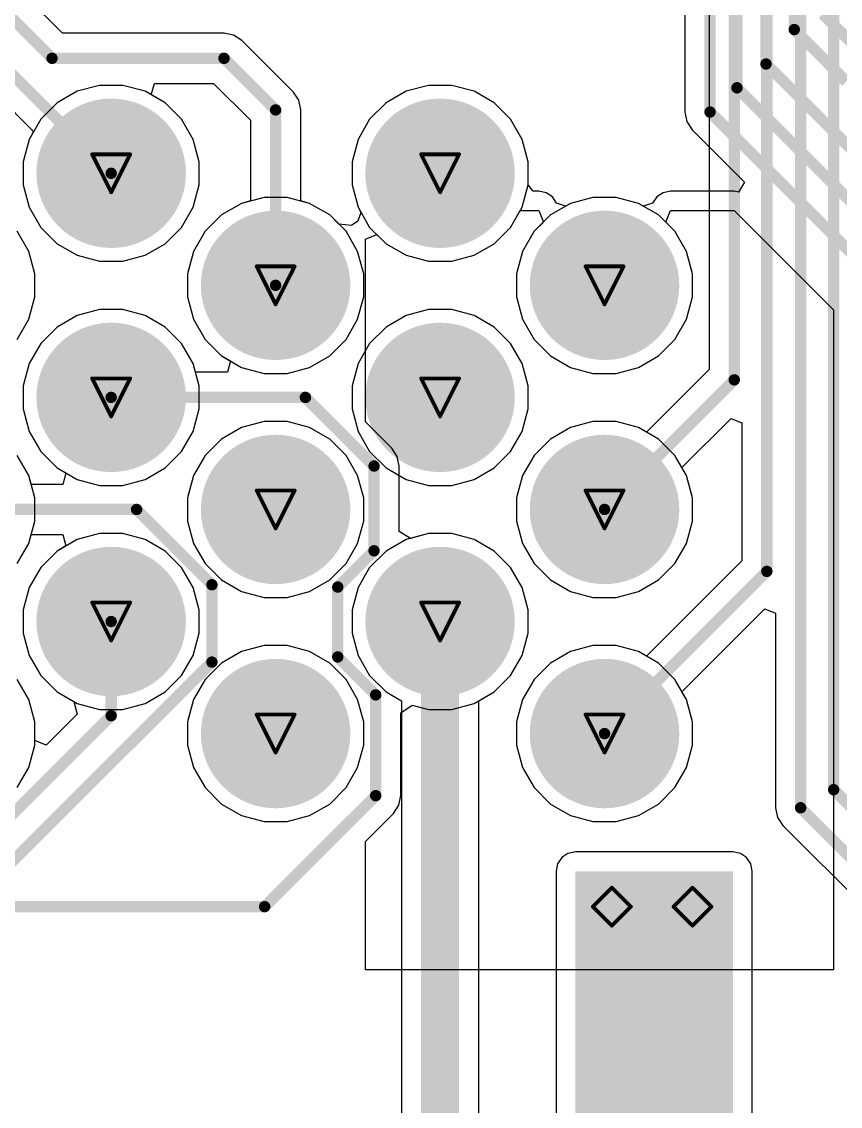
# Model space of a CAD drawing. Header units: inches. Extents: x -31 to 249, y -28 to 261.
# Drawn here: x 27.19 to 38.14, y 11.08 to 25.6 of the extents above; entities that cross this region are included whole.
import ezdxf

# ---------------------------------------------------------------- set-up
doc = ezdxf.new("R2010")
doc.units = ezdxf.units.IN
for name, color, linetype in [('Bottom Layer', 5, 'Continuous'), ('Bottom Solder', 6, 'Continuous'), ('Drill Drawing', 1, 'Continuous'), ('Multi-Layer', 9, 'Continuous'), ('Pad Holes', 156, 'Continuous'), ('Top Layer', 1, 'Continuous'), ('Top Solder', 216, 'Continuous'), ('Via Holes', 16, 'Continuous')]:
    doc.layers.add(name, color=color, linetype=linetype)

# ---------------------------------------------------------------- blocks, each defined once
blk = doc.blocks.new('1_1376430_8_40')
at = {"layer": 'Bottom Layer'}
h = blk.add_hatch(color=5, dxfattribs=at)
edge = h.paths.add_edge_path()
edge.add_arc((-39.15, 4.725), 1, 0, 360)
h = blk.add_hatch(color=5, dxfattribs=at)
edge = h.paths.add_edge_path()
edge.add_arc((-34.75, 4.725), 1, 0, 360)
h = blk.add_hatch(color=5, dxfattribs=at)
edge = h.paths.add_edge_path()
edge.add_arc((-36.95, 3.225), 1, 0, 360)
h = blk.add_hatch(color=5, dxfattribs=at)
edge = h.paths.add_edge_path()
edge.add_arc((-32.55, 3.225), 1, 0, 360)
h = blk.add_hatch(color=5, dxfattribs=at)
edge = h.paths.add_edge_path()
edge.add_arc((-39.15, 1.725), 1, 0, 360)
h = blk.add_hatch(color=5, dxfattribs=at)
edge = h.paths.add_edge_path()
edge.add_arc((-34.75, 1.725), 1, 0, 360)
h = blk.add_hatch(color=5, dxfattribs=at)
edge = h.paths.add_edge_path()
edge.add_arc((-36.95, 0.225), 1, 0, 360)
h = blk.add_hatch(color=5, dxfattribs=at)
edge = h.paths.add_edge_path()
edge.add_arc((-32.55, 0.225), 1, 0, 360)
h = blk.add_hatch(color=5, dxfattribs=at)
edge = h.paths.add_edge_path()
edge.add_arc((-39.15, -1.275), 1, 0, 360)
h = blk.add_hatch(color=5, dxfattribs=at)
edge = h.paths.add_edge_path()
edge.add_arc((-34.75, -1.275), 1, 0, 360)
h = blk.add_hatch(color=5, dxfattribs=at)
edge = h.paths.add_edge_path()
edge.add_arc((-36.95, -2.775), 1, 0, 360)
h = blk.add_hatch(color=5, dxfattribs=at)
edge = h.paths.add_edge_path()
edge.add_arc((-32.55, -2.775), 1, 0, 360)
at = {"layer": 'Bottom Solder'}
h = blk.add_hatch(color=6, dxfattribs=at)
edge = h.paths.add_edge_path()
edge.add_arc((-39.15, 4.725), 1, 0, 360)
h = blk.add_hatch(color=6, dxfattribs=at)
edge = h.paths.add_edge_path()
edge.add_arc((-34.75, 4.725), 1, 0, 360)
h = blk.add_hatch(color=6, dxfattribs=at)
edge = h.paths.add_edge_path()
edge.add_arc((-36.95, 3.225), 1, 0, 360)
h = blk.add_hatch(color=6, dxfattribs=at)
edge = h.paths.add_edge_path()
edge.add_arc((-32.55, 3.225), 1, 0, 360)
h = blk.add_hatch(color=6, dxfattribs=at)
edge = h.paths.add_edge_path()
edge.add_arc((-39.15, 1.725), 1, 0, 360)
h = blk.add_hatch(color=6, dxfattribs=at)
edge = h.paths.add_edge_path()
edge.add_arc((-34.75, 1.725), 1, 0, 360)
h = blk.add_hatch(color=6, dxfattribs=at)
edge = h.paths.add_edge_path()
edge.add_arc((-36.95, 0.225), 1, 0, 360)
h = blk.add_hatch(color=6, dxfattribs=at)
edge = h.paths.add_edge_path()
edge.add_arc((-32.55, 0.225), 1, 0, 360)
h = blk.add_hatch(color=6, dxfattribs=at)
edge = h.paths.add_edge_path()
edge.add_arc((-39.15, -1.275), 1, 0, 360)
h = blk.add_hatch(color=6, dxfattribs=at)
edge = h.paths.add_edge_path()
edge.add_arc((-34.75, -1.275), 1, 0, 360)
h = blk.add_hatch(color=6, dxfattribs=at)
edge = h.paths.add_edge_path()
edge.add_arc((-36.95, -2.775), 1, 0, 360)
h = blk.add_hatch(color=6, dxfattribs=at)
edge = h.paths.add_edge_path()
edge.add_arc((-32.55, -2.775), 1, 0, 360)
at = {"layer": 'Multi-Layer'}
h = blk.add_hatch(color=9, dxfattribs=at)
edge = h.paths.add_edge_path()
edge.add_arc((-39.15, 4.725), 1, 0, 360)
h = blk.add_hatch(color=9, dxfattribs=at)
edge = h.paths.add_edge_path()
edge.add_arc((-34.75, 4.725), 1, 0, 360)
h = blk.add_hatch(color=9, dxfattribs=at)
edge = h.paths.add_edge_path()
edge.add_arc((-36.95, 3.225), 1, 0, 360)
h = blk.add_hatch(color=9, dxfattribs=at)
edge = h.paths.add_edge_path()
edge.add_arc((-32.55, 3.225), 1, 0, 360)
h = blk.add_hatch(color=9, dxfattribs=at)
edge = h.paths.add_edge_path()
edge.add_arc((-39.15, 1.725), 1, 0, 360)
h = blk.add_hatch(color=9, dxfattribs=at)
edge = h.paths.add_edge_path()
edge.add_arc((-34.75, 1.725), 1, 0, 360)
h = blk.add_hatch(color=9, dxfattribs=at)
edge = h.paths.add_edge_path()
edge.add_arc((-36.95, 0.225), 1, 0, 360)
h = blk.add_hatch(color=9, dxfattribs=at)
edge = h.paths.add_edge_path()
edge.add_arc((-32.55, 0.225), 1, 0, 360)
h = blk.add_hatch(color=9, dxfattribs=at)
edge = h.paths.add_edge_path()
edge.add_arc((-39.15, -1.275), 1, 0, 360)
h = blk.add_hatch(color=9, dxfattribs=at)
edge = h.paths.add_edge_path()
edge.add_arc((-34.75, -1.275), 1, 0, 360)
h = blk.add_hatch(color=9, dxfattribs=at)
edge = h.paths.add_edge_path()
edge.add_arc((-36.95, -2.775), 1, 0, 360)
h = blk.add_hatch(color=9, dxfattribs=at)
edge = h.paths.add_edge_path()
edge.add_arc((-32.55, -2.775), 1, 0, 360)
at = {"layer": 'Pad Holes'}
h = blk.add_hatch(color=7, dxfattribs=at)
edge = h.paths.add_edge_path()
edge.add_arc((-39.15, 4.725), 0.605, 0, 360)
h = blk.add_hatch(color=7, dxfattribs=at)
edge = h.paths.add_edge_path()
edge.add_arc((-34.75, 4.725), 0.605, 0, 360)
h = blk.add_hatch(color=7, dxfattribs=at)
edge = h.paths.add_edge_path()
edge.add_arc((-36.95, 3.225), 0.605, 0, 360)
h = blk.add_hatch(color=7, dxfattribs=at)
edge = h.paths.add_edge_path()
edge.add_arc((-32.55, 3.225), 0.605, 0, 360)
h = blk.add_hatch(color=7, dxfattribs=at)
edge = h.paths.add_edge_path()
edge.add_arc((-39.15, 1.725), 0.605, 0, 360)
h = blk.add_hatch(color=7, dxfattribs=at)
edge = h.paths.add_edge_path()
edge.add_arc((-34.75, 1.725), 0.605, 0, 360)
h = blk.add_hatch(color=7, dxfattribs=at)
edge = h.paths.add_edge_path()
edge.add_arc((-36.95, 0.225), 0.605, 0, 360)
h = blk.add_hatch(color=7, dxfattribs=at)
edge = h.paths.add_edge_path()
edge.add_arc((-32.55, 0.225), 0.605, 0, 360)
h = blk.add_hatch(color=7, dxfattribs=at)
edge = h.paths.add_edge_path()
edge.add_arc((-39.15, -1.275), 0.605, 0, 360)
h = blk.add_hatch(color=7, dxfattribs=at)
edge = h.paths.add_edge_path()
edge.add_arc((-34.75, -1.275), 0.605, 0, 360)
h = blk.add_hatch(color=7, dxfattribs=at)
edge = h.paths.add_edge_path()
edge.add_arc((-36.95, -2.775), 0.605, 0, 360)
h = blk.add_hatch(color=7, dxfattribs=at)
edge = h.paths.add_edge_path()
edge.add_arc((-32.55, -2.775), 0.605, 0, 360)
at = {"layer": 'Top Layer'}
h = blk.add_hatch(color=1, dxfattribs=at)
edge = h.paths.add_edge_path()
edge.add_arc((-39.15, 4.725), 1, 0, 360)
h = blk.add_hatch(color=1, dxfattribs=at)
edge = h.paths.add_edge_path()
edge.add_arc((-34.75, 4.725), 1, 0, 360)
h = blk.add_hatch(color=1, dxfattribs=at)
edge = h.paths.add_edge_path()
edge.add_arc((-36.95, 3.225), 1, 0, 360)
h = blk.add_hatch(color=1, dxfattribs=at)
edge = h.paths.add_edge_path()
edge.add_arc((-32.55, 3.225), 1, 0, 360)
h = blk.add_hatch(color=1, dxfattribs=at)
edge = h.paths.add_edge_path()
edge.add_arc((-39.15, 1.725), 1, 0, 360)
h = blk.add_hatch(color=1, dxfattribs=at)
edge = h.paths.add_edge_path()
edge.add_arc((-34.75, 1.725), 1, 0, 360)
h = blk.add_hatch(color=1, dxfattribs=at)
edge = h.paths.add_edge_path()
edge.add_arc((-36.95, 0.225), 1, 0, 360)
h = blk.add_hatch(color=1, dxfattribs=at)
edge = h.paths.add_edge_path()
edge.add_arc((-32.55, 0.225), 1, 0, 360)
h = blk.add_hatch(color=1, dxfattribs=at)
edge = h.paths.add_edge_path()
edge.add_arc((-39.15, -1.275), 1, 0, 360)
h = blk.add_hatch(color=1, dxfattribs=at)
edge = h.paths.add_edge_path()
edge.add_arc((-34.75, -1.275), 1, 0, 360)
h = blk.add_hatch(color=1, dxfattribs=at)
edge = h.paths.add_edge_path()
edge.add_arc((-36.95, -2.775), 1, 0, 360)
h = blk.add_hatch(color=1, dxfattribs=at)
edge = h.paths.add_edge_path()
edge.add_arc((-32.55, -2.775), 1, 0, 360)
at = {"layer": 'Top Solder'}
h = blk.add_hatch(color=216, dxfattribs=at)
edge = h.paths.add_edge_path()
edge.add_arc((-39.15, 4.725), 1, 0, 360)
h = blk.add_hatch(color=216, dxfattribs=at)
edge = h.paths.add_edge_path()
edge.add_arc((-34.75, 4.725), 1, 0, 360)
h = blk.add_hatch(color=216, dxfattribs=at)
edge = h.paths.add_edge_path()
edge.add_arc((-36.95, 3.225), 1, 0, 360)
h = blk.add_hatch(color=216, dxfattribs=at)
edge = h.paths.add_edge_path()
edge.add_arc((-32.55, 3.225), 1, 0, 360)
h = blk.add_hatch(color=216, dxfattribs=at)
edge = h.paths.add_edge_path()
edge.add_arc((-39.15, 1.725), 1, 0, 360)
h = blk.add_hatch(color=216, dxfattribs=at)
edge = h.paths.add_edge_path()
edge.add_arc((-34.75, 1.725), 1, 0, 360)
h = blk.add_hatch(color=216, dxfattribs=at)
edge = h.paths.add_edge_path()
edge.add_arc((-36.95, 0.225), 1, 0, 360)
h = blk.add_hatch(color=216, dxfattribs=at)
edge = h.paths.add_edge_path()
edge.add_arc((-32.55, 0.225), 1, 0, 360)
h = blk.add_hatch(color=216, dxfattribs=at)
edge = h.paths.add_edge_path()
edge.add_arc((-39.15, -1.275), 1, 0, 360)
h = blk.add_hatch(color=216, dxfattribs=at)
edge = h.paths.add_edge_path()
edge.add_arc((-34.75, -1.275), 1, 0, 360)
h = blk.add_hatch(color=216, dxfattribs=at)
edge = h.paths.add_edge_path()
edge.add_arc((-36.95, -2.775), 1, 0, 360)
h = blk.add_hatch(color=216, dxfattribs=at)
edge = h.paths.add_edge_path()
edge.add_arc((-32.55, -2.775), 1, 0, 360)

msp = doc.modelspace()

# ---------------------------------------------------------------- hatches: boundary and pattern name
at = {"layer": 'Bottom Layer'}
h = msp.add_hatch(color=5, dxfattribs=at)
edge = h.paths.add_edge_path()
edge.add_arc((35.084, 13.75), 0.3, 0, 360)
h = msp.add_hatch(color=5, dxfattribs=at)
edge = h.paths.add_edge_path()
edge.add_arc((36.163, 13.75), 0.3, 0, 360)
at = {"layer": 'Bottom Solder'}
h = msp.add_hatch(color=6, dxfattribs=at)
edge = h.paths.add_edge_path()
edge.add_arc((35.084, 13.75), 0.402, 0, 360)
h = msp.add_hatch(color=6, dxfattribs=at)
edge = h.paths.add_edge_path()
edge.add_arc((36.163, 13.75), 0.402, 0, 360)
at = {"layer": 'Top Layer'}
msp.add_hatch(color=1, dxfattribs=at).paths.add_polyline_path([(34.595, 3.231), (36.703, 3.231), (36.703, 14.224), (34.595, 14.224)])
h = msp.add_hatch(color=1, dxfattribs=at)
edge = h.paths.add_edge_path()
edge.add_arc((35.084, 13.75), 0.3, 0, 360)
h = msp.add_hatch(color=1, dxfattribs=at)
edge = h.paths.add_edge_path()
edge.add_arc((36.163, 13.75), 0.3, 0, 360)
at = {"layer": 'Top Solder'}
h = msp.add_hatch(color=216, dxfattribs=at)
edge = h.paths.add_edge_path()
edge.add_arc((35.084, 13.75), 0.402, 0, 360)
h = msp.add_hatch(color=216, dxfattribs=at)
edge = h.paths.add_edge_path()
edge.add_arc((36.163, 13.75), 0.402, 0, 360)
at = {"layer": 'Via Holes'}
h = msp.add_hatch(color=7, dxfattribs=at)
edge = h.paths.add_edge_path()
edge.add_arc((35.084, 13.75), 0.15, 0, 360)
h = msp.add_hatch(color=7, dxfattribs=at)
edge = h.paths.add_edge_path()
edge.add_arc((36.163, 13.75), 0.15, 0, 360)

# ---------------------------------------------------------------- linework, layer by layer
at = {"layer": 'Bottom Layer'}
for p, q in [((36.06, 27.051), (36.06, 24.387)), ((27.734, 25.442), (27.217, 25.959)), ((29.895, 25.442), (27.734, 25.442)), ((30.023, 25.417), (29.895, 25.442)), ((30.133, 25.344), (30.023, 25.417)), ((30.823, 24.653), (30.133, 25.344)), ((26.26, 25.216), (27.348, 24.127)), ((28.922, 24.617), (28.963, 24.769)), ((28.963, 24.769), (29.755, 24.769)), ((29.755, 24.769), (30.248, 24.276)), ((32.63, 24.744), (32.33, 24.664)), ((32.94, 24.744), (32.63, 24.744)), ((33.239, 24.664), (32.94, 24.744)), ((29.108, 24.509), (28.922, 24.617)), ((30.896, 24.544), (30.823, 24.653)), ((30.922, 24.415), (30.896, 24.544)), ((32.33, 24.664), (32.062, 24.509)), ((33.508, 24.509), (33.239, 24.664)), ((29.327, 24.29), (29.108, 24.509)), ((30.922, 23.196), (30.922, 24.415)), ((32.062, 24.509), (31.842, 24.29)), ((33.727, 24.29), (33.508, 24.509)), ((29.482, 24.021), (29.327, 24.29)), ((30.248, 24.276), (30.248, 23.196)), ((31.842, 24.29), (31.687, 24.021)), ((33.882, 24.021), (33.727, 24.29)), ((36.06, 24.387), (36.085, 24.259)), ((36.085, 24.259), (36.158, 24.149)), ((27.348, 24.127), (27.287, 24.021)), ((36.158, 24.149), (36.859, 23.449)), ((27.287, 24.021), (27.207, 23.722)), ((29.563, 23.722), (29.482, 24.021)), ((31.687, 24.021), (31.607, 23.722)), ((33.963, 23.722), (33.882, 24.021)), ((27.207, 23.722), (27.207, 23.412)), ((29.563, 23.412), (29.563, 23.722)), ((31.607, 23.722), (31.607, 23.412)), ((33.963, 23.412), (33.963, 23.722)), ((27.207, 23.412), (27.287, 23.112)), ((29.482, 23.112), (29.563, 23.412)), ((31.607, 23.412), (31.687, 23.112)), ((34.029, 23.326), (33.963, 23.412)), ((36.859, 23.449), (36.778, 23.314)), ((34.104, 23.326), (34.029, 23.326)), ((34.203, 23.306), (34.104, 23.326)), ((34.287, 23.25), (34.203, 23.306)), ((34.343, 23.166), (34.287, 23.25)), ((34.83, 23.244), (34.53, 23.164)), ((35.14, 23.244), (34.83, 23.244)), ((35.439, 23.164), (35.14, 23.244)), ((35.683, 23.25), (35.627, 23.166)), ((35.767, 23.306), (35.683, 23.25)), ((35.866, 23.326), (35.767, 23.306)), ((36.72, 23.326), (35.866, 23.326)), ((35.866, 23.326), (35.866, 23.326)), ((36.778, 23.314), (36.72, 23.326)), ((27.287, 23.112), (27.442, 22.843)), ((29.327, 22.843), (29.482, 23.112)), ((30.13, 23.164), (29.862, 23.009)), ((30.248, 23.196), (30.13, 23.164)), ((31.04, 23.164), (30.922, 23.196)), ((31.308, 23.009), (31.04, 23.164)), ((31.687, 23.112), (31.726, 23.044)), ((34.463, 23.125), (34.343, 23.166)), ((34.53, 23.164), (34.463, 23.125)), ((35.507, 23.125), (35.439, 23.164)), ((35.627, 23.166), (35.507, 23.125)), ((29.862, 23.009), (29.642, 22.79)), ((31.431, 22.887), (31.308, 23.009)), ((31.726, 23.044), (31.686, 22.925)), ((33.727, 22.843), (33.856, 23.067)), ((33.856, 23.067), (34.104, 23.067)), ((34.104, 23.067), (34.167, 22.914)), ((35.803, 22.914), (35.866, 23.067)), ((35.866, 23.067), (36.72, 23.067)), ((36.72, 23.067), (38.05, 21.737)), ((27.442, 22.843), (27.662, 22.624)), ((29.108, 22.624), (29.327, 22.843)), ((31.602, 22.869), (31.431, 22.887)), ((31.686, 22.925), (31.602, 22.869)), ((33.508, 22.624), (33.727, 22.843)), ((34.167, 22.914), (34.042, 22.79)), ((35.927, 22.79), (35.803, 22.914)), ((27.282, 22.521), (27.127, 22.79)), ((29.642, 22.79), (29.487, 22.521)), ((31.785, 22.685), (31.937, 22.749)), ((31.785, 20.241), (31.785, 22.685)), ((31.937, 22.749), (32.062, 22.624)), ((34.042, 22.79), (33.887, 22.521)), ((36.082, 22.521), (35.927, 22.79)), ((27.363, 22.222), (27.282, 22.521)), ((27.662, 22.624), (27.93, 22.469)), ((28.84, 22.469), (29.108, 22.624)), ((29.487, 22.521), (29.407, 22.222)), ((32.062, 22.624), (32.33, 22.469)), ((33.239, 22.469), (33.508, 22.624)), ((33.887, 22.521), (33.807, 22.222)), ((36.163, 22.222), (36.082, 22.521)), ((27.93, 22.469), (28.23, 22.389)), ((28.23, 22.389), (28.54, 22.389)), ((28.54, 22.389), (28.84, 22.469)), ((32.33, 22.469), (32.63, 22.389)), ((32.63, 22.389), (32.94, 22.389)), ((32.94, 22.389), (33.239, 22.469)), ((27.363, 21.912), (27.363, 22.222)), ((29.407, 22.222), (29.407, 21.912)), ((33.807, 22.222), (33.807, 21.912)), ((36.163, 21.912), (36.163, 22.222)), ((27.282, 21.612), (27.363, 21.912)), ((29.407, 21.912), (29.487, 21.612)), ((33.807, 21.912), (33.887, 21.612)), ((36.082, 21.612), (36.163, 21.912)), ((27.93, 21.664), (27.662, 21.509)), ((28.23, 21.744), (27.93, 21.664)), ((28.54, 21.744), (28.23, 21.744)), ((28.84, 21.664), (28.54, 21.744)), ((29.108, 21.509), (28.84, 21.664)), ((38.05, 21.737), (38.05, 12.903)), ((27.127, 21.343), (27.282, 21.612)), ((27.662, 21.509), (27.442, 21.29)), ((29.327, 21.29), (29.108, 21.509)), ((29.487, 21.612), (29.642, 21.343)), ((33.887, 21.612), (34.042, 21.343)), ((35.927, 21.343), (36.082, 21.612)), ((29.642, 21.343), (29.862, 21.124)), ((34.042, 21.343), (34.262, 21.124)), ((35.708, 21.124), (35.927, 21.343)), ((27.442, 21.29), (27.287, 21.021)), ((29.482, 21.021), (29.327, 21.29)), ((29.862, 21.124), (29.98, 21.056)), ((29.98, 21.056), (29.939, 20.903)), ((34.262, 21.124), (34.53, 20.969)), ((35.439, 20.969), (35.708, 21.124)), ((27.287, 21.021), (27.207, 20.722)), ((29.514, 20.903), (29.482, 21.021)), ((34.53, 20.969), (34.83, 20.889)), ((35.14, 20.889), (35.439, 20.969)), ((29.939, 20.903), (29.514, 20.903)), ((34.83, 20.889), (35.14, 20.889)), ((27.207, 20.722), (27.207, 20.412)), ((27.207, 20.412), (27.287, 20.112)), ((32.14, 19.886), (31.785, 20.241)), ((34.83, 20.244), (34.53, 20.164)), ((35.14, 20.244), (34.83, 20.244)), ((35.439, 20.164), (35.14, 20.244)), ((27.287, 20.112), (27.442, 19.843)), ((34.53, 20.164), (34.262, 20.009)), ((35.708, 20.009), (35.439, 20.164)), ((34.262, 20.009), (34.042, 19.79)), ((35.927, 19.79), (35.708, 20.009)), ((27.282, 19.521), (27.127, 19.79)), ((27.442, 19.843), (27.662, 19.624)), ((32.213, 19.777), (32.14, 19.886)), ((32.238, 19.648), (32.213, 19.777)), ((34.042, 19.79), (33.887, 19.521)), ((36.082, 19.521), (35.927, 19.79)), ((27.662, 19.624), (27.78, 19.556)), ((32.238, 18.771), (32.238, 19.648)), ((27.314, 19.403), (27.282, 19.521)), ((27.78, 19.556), (27.739, 19.403)), ((33.887, 19.521), (33.807, 19.222)), ((36.163, 19.222), (36.082, 19.521)), ((27.739, 19.403), (27.314, 19.403)), ((33.807, 19.222), (33.807, 18.912)), ((36.163, 18.912), (36.163, 19.222)), ((33.807, 18.912), (33.887, 18.612)), ((36.082, 18.612), (36.163, 18.912)), ((27.282, 18.612), (27.314, 18.73)), ((27.314, 18.73), (27.739, 18.73)), ((27.739, 18.73), (27.78, 18.578)), ((32.391, 18.68), (32.238, 18.771)), ((32.63, 18.744), (32.391, 18.68)), ((32.94, 18.744), (32.63, 18.744)), ((33.239, 18.664), (32.94, 18.744)), ((27.127, 18.343), (27.282, 18.612)), ((33.508, 18.509), (33.239, 18.664)), ((33.887, 18.612), (34.042, 18.343)), ((35.927, 18.343), (36.082, 18.612)), ((27.662, 18.509), (27.442, 18.29)), ((27.78, 18.578), (27.662, 18.509)), ((33.727, 18.29), (33.508, 18.509)), ((34.042, 18.343), (34.262, 18.124)), ((35.708, 18.124), (35.927, 18.343)), ((27.442, 18.29), (27.287, 18.021)), ((33.882, 18.021), (33.727, 18.29)), ((27.287, 18.021), (27.207, 17.722)), ((33.963, 17.722), (33.882, 18.021)), ((34.262, 18.124), (34.53, 17.969)), ((35.439, 17.969), (35.708, 18.124)), ((34.53, 17.969), (34.83, 17.889)), ((34.83, 17.889), (35.14, 17.889)), ((35.14, 17.889), (35.439, 17.969)), ((27.207, 17.722), (27.207, 17.412)), ((33.963, 17.412), (33.963, 17.722)), ((27.207, 17.412), (27.287, 17.112)), ((33.882, 17.112), (33.963, 17.412)), ((34.53, 17.164), (34.262, 17.009)), ((34.83, 17.244), (34.53, 17.164)), ((35.14, 17.244), (34.83, 17.244)), ((35.439, 17.164), (35.14, 17.244)), ((35.708, 17.009), (35.439, 17.164)), ((27.287, 17.112), (27.442, 16.843)), ((33.727, 16.843), (33.882, 17.112)), ((34.262, 17.009), (34.042, 16.79)), ((35.927, 16.79), (35.708, 17.009)), ((27.442, 16.843), (27.662, 16.624)), ((33.508, 16.624), (33.727, 16.843)), ((27.282, 16.521), (27.127, 16.79)), ((34.042, 16.79), (33.887, 16.521)), ((36.082, 16.521), (35.927, 16.79)), ((27.662, 16.624), (27.884, 16.496)), ((33.239, 16.469), (33.508, 16.624)), ((27.363, 16.222), (27.282, 16.521)), ((27.884, 16.496), (27.931, 16.327)), ((32.261, 16.345), (32.413, 16.447)), ((32.413, 16.447), (32.63, 16.389)), ((32.94, 16.389), (33.239, 16.469)), ((33.887, 16.521), (33.807, 16.222)), ((36.163, 16.222), (36.082, 16.521)), ((27.931, 16.327), (27.515, 15.911)), ((32.261, 15.236), (32.261, 16.345)), ((32.63, 16.389), (32.94, 16.389)), ((27.363, 15.974), (27.363, 16.222)), ((33.807, 16.222), (33.807, 15.912)), ((36.163, 15.912), (36.163, 16.222)), ((27.515, 15.911), (27.363, 15.974)), ((33.807, 15.912), (33.887, 15.612)), ((36.082, 15.612), (36.163, 15.912)), ((33.887, 15.612), (34.042, 15.343)), ((35.927, 15.343), (36.082, 15.612)), ((34.042, 15.343), (34.262, 15.124)), ((35.708, 15.124), (35.927, 15.343)), ((32.162, 14.998), (32.235, 15.107)), ((32.235, 15.107), (32.261, 15.236)), ((34.262, 15.124), (34.53, 14.969)), ((35.439, 14.969), (35.708, 15.124)), ((31.785, 14.621), (32.162, 14.998)), ((34.53, 14.969), (34.83, 14.889)), ((35.14, 14.889), (35.439, 14.969)), ((34.83, 14.889), (35.14, 14.889)), ((31.785, 12.903), (31.785, 14.621)), ((38.05, 12.903), (31.785, 12.903))]:
    msp.add_line(p, q, dxfattribs=at)
at = {"layer": 'Bottom Layer', "const_width": 0.152}
for points in [[(37.523, 25.491), (37.523, 27.92)], [(37.145, 25.03), (37.145, 27.682)], [(36.757, 24.711), (36.757, 27.478)], [(36.396, 24.387), (36.396, 27.292)], [(26.88, 25.82), (27.594, 25.106)], [(37.904, 25.701), (38.347, 25.259)], [(37.523, 25.491), (38.218, 24.795)], [(26.498, 25.454), (28.385, 23.567)], [(27.594, 25.106), (29.895, 25.106)], [(29.895, 25.106), (30.585, 24.415)], [(37.145, 25.03), (39.924, 22.251)], [(36.757, 24.711), (39.889, 21.579)], [(30.585, 22.067), (30.585, 24.415)], [(36.396, 24.387), (39.418, 21.366)], [(28.385, 20.567), (30.983, 20.567)], [(30.983, 20.567), (31.902, 19.648)], [(31.902, 18.514), (31.902, 19.648)], [(26.185, 19.067), (28.725, 19.067)], [(28.725, 19.067), (29.733, 18.059)], [(31.416, 18.028), (31.902, 18.514)], [(29.733, 17.024), (29.733, 18.059)], [(31.416, 17.093), (31.416, 18.028)], [(28.385, 16.305), (28.385, 17.567)], [(31.416, 17.093), (31.924, 16.585)], [(26.801, 14.092), (29.733, 17.024)], [(31.924, 15.236), (31.924, 16.585)], [(26.498, 14.418), (28.385, 16.305)], [(30.438, 13.75), (31.924, 15.236)], [(13.866, 13.75), (30.438, 13.75)]]:
    msp.add_lwpolyline(points, dxfattribs=at)
at = {"layer": 'Bottom Layer', "const_width": 0.0762}
for points in [[(37.485, 25.491, 1), (37.561, 25.491, 1)], [(37.485, 25.491, 1), (37.561, 25.491, 1)], [(27.556, 25.106, 1), (27.632, 25.106, 1)], [(27.556, 25.106, 1), (27.632, 25.106, 1)], [(29.856, 25.106, 1), (29.933, 25.106, 1)], [(29.856, 25.106, 1), (29.933, 25.106, 1)], [(37.107, 25.03, 1), (37.183, 25.03, 1)], [(37.107, 25.03, 1), (37.183, 25.03, 1)], [(36.718, 24.711, 1), (36.795, 24.711, 1)], [(36.718, 24.711, 1), (36.795, 24.711, 1)], [(30.547, 24.415, 1), (30.623, 24.415, 1)], [(30.547, 24.415, 1), (30.623, 24.415, 1)], [(36.358, 24.387, 1), (36.434, 24.387, 1)], [(36.358, 24.387, 1), (36.434, 24.387, 1)], [(28.347, 23.567, 1), (28.423, 23.567, 1)], [(30.547, 22.067, 1), (30.623, 22.067, 1)], [(28.347, 20.567, 1), (28.423, 20.567, 1)], [(30.945, 20.567, 1), (31.022, 20.567, 1)], [(30.945, 20.567, 1), (31.022, 20.567, 1)], [(31.864, 19.648, 1), (31.94, 19.648, 1)], [(31.864, 19.648, 1), (31.94, 19.648, 1)], [(28.687, 19.067, 1), (28.763, 19.067, 1)], [(28.687, 19.067, 1), (28.763, 19.067, 1)], [(31.864, 18.514, 1), (31.94, 18.514, 1)], [(31.864, 18.514, 1), (31.94, 18.514, 1)], [(29.695, 18.059, 1), (29.771, 18.059, 1)], [(29.695, 18.059, 1), (29.771, 18.059, 1)], [(31.378, 18.028, 1), (31.454, 18.028, 1)], [(31.378, 18.028, 1), (31.454, 18.028, 1)], [(28.347, 17.567, 1), (28.423, 17.567, 1)], [(31.378, 17.093, 1), (31.454, 17.093, 1)], [(31.378, 17.093, 1), (31.454, 17.093, 1)], [(29.695, 17.024, 1), (29.771, 17.024, 1)], [(29.695, 17.024, 1), (29.771, 17.024, 1)], [(31.886, 16.585, 1), (31.962, 16.585, 1)], [(31.886, 16.585, 1), (31.962, 16.585, 1)], [(28.347, 16.305, 1), (28.423, 16.305, 1)], [(28.347, 16.305, 1), (28.423, 16.305, 1)], [(31.886, 15.236, 1), (31.962, 15.236, 1)], [(31.886, 15.236, 1), (31.962, 15.236, 1)], [(30.4, 13.75, 1), (30.476, 13.75, 1)], [(30.4, 13.75, 1), (30.476, 13.75, 1)]]:
    msp.add_lwpolyline(points, format="xyb", close=True, dxfattribs=at)
at = {"layer": 'Drill Drawing', "const_width": 0.0508}
for points in [[(28.131, 23.821), (28.639, 23.821)], [(28.131, 23.821), (28.385, 23.313)], [(28.385, 23.313), (28.639, 23.821)], [(32.531, 23.821), (33.039, 23.821)], [(32.531, 23.821), (32.785, 23.313)], [(32.785, 23.313), (33.039, 23.821)], [(30.331, 22.321), (30.839, 22.321)], [(30.331, 22.321), (30.585, 21.813)], [(30.585, 21.813), (30.839, 22.321)], [(34.731, 22.321), (35.239, 22.321)], [(34.731, 22.321), (34.985, 21.813)], [(34.985, 21.813), (35.239, 22.321)], [(28.131, 20.821), (28.639, 20.821)], [(28.131, 20.821), (28.385, 20.313)], [(28.385, 20.313), (28.639, 20.821)], [(32.531, 20.821), (33.039, 20.821)], [(32.531, 20.821), (32.785, 20.313)], [(32.785, 20.313), (33.039, 20.821)], [(30.331, 19.321), (30.839, 19.321)], [(30.331, 19.321), (30.585, 18.813)], [(30.585, 18.813), (30.839, 19.321)], [(34.731, 19.321), (35.239, 19.321)], [(34.731, 19.321), (34.985, 18.813)], [(34.985, 18.813), (35.239, 19.321)], [(28.131, 17.821), (28.639, 17.821)], [(28.131, 17.821), (28.385, 17.313)], [(28.385, 17.313), (28.639, 17.821)], [(32.531, 17.821), (33.039, 17.821)], [(32.531, 17.821), (32.785, 17.313)], [(32.785, 17.313), (33.039, 17.821)], [(30.331, 16.321), (30.839, 16.321)], [(30.331, 16.321), (30.585, 15.813)], [(30.585, 15.813), (30.839, 16.321)], [(34.731, 16.321), (35.239, 16.321)], [(34.731, 16.321), (34.985, 15.813)], [(34.985, 15.813), (35.239, 16.321)], [(34.83, 13.75), (35.084, 14.004)], [(35.084, 14.004), (35.338, 13.75)], [(35.909, 13.75), (36.163, 14.004)], [(36.163, 14.004), (36.417, 13.75)], [(34.83, 13.75), (35.084, 13.496)], [(35.084, 13.496), (35.338, 13.75)], [(35.909, 13.75), (36.163, 13.496)], [(36.163, 13.496), (36.417, 13.75)]]:
    msp.add_lwpolyline(points, dxfattribs=at)
at = {"layer": 'Drill Drawing', "const_width": 0.0254}
for points in [[(28.118, 23.821, 1), (28.144, 23.821, 1)], [(28.118, 23.821, 1), (28.144, 23.821, 1)], [(28.626, 23.821, 1), (28.652, 23.821, 1)], [(28.626, 23.821, 1), (28.652, 23.821, 1)], [(32.518, 23.821, 1), (32.544, 23.821, 1)], [(32.518, 23.821, 1), (32.544, 23.821, 1)], [(33.026, 23.821, 1), (33.052, 23.821, 1)], [(33.026, 23.821, 1), (33.052, 23.821, 1)], [(28.372, 23.313, 1), (28.398, 23.313, 1)], [(28.372, 23.313, 1), (28.398, 23.313, 1)], [(32.772, 23.313, 1), (32.798, 23.313, 1)], [(32.772, 23.313, 1), (32.798, 23.313, 1)], [(30.318, 22.321, 1), (30.344, 22.321, 1)], [(30.318, 22.321, 1), (30.344, 22.321, 1)], [(30.826, 22.321, 1), (30.852, 22.321, 1)], [(30.826, 22.321, 1), (30.852, 22.321, 1)], [(34.718, 22.321, 1), (34.744, 22.321, 1)], [(34.718, 22.321, 1), (34.744, 22.321, 1)], [(35.226, 22.321, 1), (35.252, 22.321, 1)], [(35.226, 22.321, 1), (35.252, 22.321, 1)], [(30.572, 21.813, 1), (30.598, 21.813, 1)], [(30.572, 21.813, 1), (30.598, 21.813, 1)], [(34.972, 21.813, 1), (34.998, 21.813, 1)], [(34.972, 21.813, 1), (34.998, 21.813, 1)], [(28.118, 20.821, 1), (28.144, 20.821, 1)], [(28.118, 20.821, 1), (28.144, 20.821, 1)], [(28.626, 20.821, 1), (28.652, 20.821, 1)], [(28.626, 20.821, 1), (28.652, 20.821, 1)], [(32.518, 20.821, 1), (32.544, 20.821, 1)], [(32.518, 20.821, 1), (32.544, 20.821, 1)], [(33.026, 20.821, 1), (33.052, 20.821, 1)], [(33.026, 20.821, 1), (33.052, 20.821, 1)], [(28.372, 20.313, 1), (28.398, 20.313, 1)], [(28.372, 20.313, 1), (28.398, 20.313, 1)], [(32.772, 20.313, 1), (32.798, 20.313, 1)], [(32.772, 20.313, 1), (32.798, 20.313, 1)], [(30.318, 19.321, 1), (30.344, 19.321, 1)], [(30.318, 19.321, 1), (30.344, 19.321, 1)], [(30.826, 19.321, 1), (30.852, 19.321, 1)], [(30.826, 19.321, 1), (30.852, 19.321, 1)], [(34.718, 19.321, 1), (34.744, 19.321, 1)], [(34.718, 19.321, 1), (34.744, 19.321, 1)], [(35.226, 19.321, 1), (35.252, 19.321, 1)], [(35.226, 19.321, 1), (35.252, 19.321, 1)], [(30.572, 18.813, 1), (30.598, 18.813, 1)], [(30.572, 18.813, 1), (30.598, 18.813, 1)], [(34.972, 18.813, 1), (34.998, 18.813, 1)], [(34.972, 18.813, 1), (34.998, 18.813, 1)], [(28.118, 17.821, 1), (28.144, 17.821, 1)], [(28.118, 17.821, 1), (28.144, 17.821, 1)], [(28.626, 17.821, 1), (28.652, 17.821, 1)], [(28.626, 17.821, 1), (28.652, 17.821, 1)], [(32.518, 17.821, 1), (32.544, 17.821, 1)], [(32.518, 17.821, 1), (32.544, 17.821, 1)], [(33.026, 17.821, 1), (33.052, 17.821, 1)], [(33.026, 17.821, 1), (33.052, 17.821, 1)], [(28.372, 17.313, 1), (28.398, 17.313, 1)], [(28.372, 17.313, 1), (28.398, 17.313, 1)], [(32.772, 17.313, 1), (32.798, 17.313, 1)], [(32.772, 17.313, 1), (32.798, 17.313, 1)], [(30.318, 16.321, 1), (30.344, 16.321, 1)], [(30.318, 16.321, 1), (30.344, 16.321, 1)], [(30.826, 16.321, 1), (30.852, 16.321, 1)], [(30.826, 16.321, 1), (30.852, 16.321, 1)], [(34.718, 16.321, 1), (34.744, 16.321, 1)], [(34.718, 16.321, 1), (34.744, 16.321, 1)], [(35.226, 16.321, 1), (35.252, 16.321, 1)], [(35.226, 16.321, 1), (35.252, 16.321, 1)], [(30.572, 15.813, 1), (30.598, 15.813, 1)], [(30.572, 15.813, 1), (30.598, 15.813, 1)], [(34.972, 15.813, 1), (34.998, 15.813, 1)], [(34.972, 15.813, 1), (34.998, 15.813, 1)], [(35.071, 14.004, 1), (35.097, 14.004, 1)], [(35.071, 14.004, 1), (35.097, 14.004, 1)], [(36.15, 14.004, 1), (36.175, 14.004, 1)], [(36.15, 14.004, 1), (36.175, 14.004, 1)], [(34.817, 13.75, 1), (34.843, 13.75, 1)], [(34.817, 13.75, 1), (34.843, 13.75, 1)], [(35.325, 13.75, 1), (35.351, 13.75, 1)], [(35.325, 13.75, 1), (35.351, 13.75, 1)], [(35.896, 13.75, 1), (35.921, 13.75, 1)], [(35.896, 13.75, 1), (35.921, 13.75, 1)], [(36.404, 13.75, 1), (36.429, 13.75, 1)], [(36.404, 13.75, 1), (36.429, 13.75, 1)], [(35.071, 13.496, 1), (35.097, 13.496, 1)], [(35.071, 13.496, 1), (35.097, 13.496, 1)], [(36.15, 13.496, 1), (36.175, 13.496, 1)], [(36.15, 13.496, 1), (36.175, 13.496, 1)]]:
    msp.add_lwpolyline(points, format="xyb", close=True, dxfattribs=at)
at = {"layer": 'Top Layer'}
for p, q in [((36.384, 31.451), (36.384, 20.941)), ((28.23, 24.744), (27.93, 24.664)), ((28.54, 24.744), (28.23, 24.744)), ((28.84, 24.664), (28.54, 24.744)), ((32.63, 24.744), (32.33, 24.664)), ((32.94, 24.744), (32.63, 24.744)), ((33.239, 24.664), (32.94, 24.744)), ((27.93, 24.664), (27.662, 24.509)), ((29.108, 24.509), (28.84, 24.664)), ((32.33, 24.664), (32.062, 24.509)), ((33.508, 24.509), (33.239, 24.664)), ((27.662, 24.509), (27.442, 24.29)), ((29.327, 24.29), (29.108, 24.509)), ((32.062, 24.509), (31.842, 24.29)), ((33.727, 24.29), (33.508, 24.509)), ((27.442, 24.29), (27.287, 24.021)), ((29.482, 24.021), (29.327, 24.29)), ((31.842, 24.29), (31.687, 24.021)), ((33.882, 24.021), (33.727, 24.29)), ((27.287, 24.021), (27.207, 23.722)), ((29.563, 23.722), (29.482, 24.021)), ((31.687, 24.021), (31.607, 23.722)), ((33.963, 23.722), (33.882, 24.021)), ((27.207, 23.722), (27.207, 23.412)), ((29.563, 23.412), (29.563, 23.722)), ((31.607, 23.722), (31.607, 23.412)), ((33.963, 23.412), (33.963, 23.722)), ((27.207, 23.412), (27.287, 23.112)), ((29.482, 23.112), (29.563, 23.412)), ((31.607, 23.412), (31.687, 23.112)), ((33.882, 23.112), (33.963, 23.412)), ((30.43, 23.244), (30.13, 23.164)), ((30.74, 23.244), (30.43, 23.244)), ((31.04, 23.164), (30.74, 23.244)), ((34.83, 23.244), (34.53, 23.164)), ((35.14, 23.244), (34.83, 23.244)), ((35.439, 23.164), (35.14, 23.244)), ((27.287, 23.112), (27.442, 22.843)), ((29.327, 22.843), (29.482, 23.112)), ((30.13, 23.164), (29.862, 23.009)), ((31.308, 23.009), (31.04, 23.164)), ((31.687, 23.112), (31.842, 22.843)), ((33.727, 22.843), (33.882, 23.112)), ((34.53, 23.164), (34.262, 23.009)), ((35.708, 23.009), (35.439, 23.164)), ((29.862, 23.009), (29.642, 22.79)), ((31.527, 22.79), (31.308, 23.009)), ((34.262, 23.009), (34.042, 22.79)), ((35.927, 22.79), (35.708, 23.009)), ((27.442, 22.843), (27.662, 22.624)), ((29.108, 22.624), (29.327, 22.843)), ((31.842, 22.843), (32.062, 22.624)), ((33.508, 22.624), (33.727, 22.843)), ((27.282, 22.521), (27.127, 22.79)), ((29.642, 22.79), (29.487, 22.521)), ((31.682, 22.521), (31.527, 22.79)), ((34.042, 22.79), (33.887, 22.521)), ((36.082, 22.521), (35.927, 22.79)), ((27.363, 22.222), (27.282, 22.521)), ((27.662, 22.624), (27.93, 22.469)), ((28.84, 22.469), (29.108, 22.624)), ((29.487, 22.521), (29.407, 22.222)), ((31.763, 22.222), (31.682, 22.521)), ((32.062, 22.624), (32.33, 22.469)), ((33.239, 22.469), (33.508, 22.624)), ((33.887, 22.521), (33.807, 22.222)), ((36.163, 22.222), (36.082, 22.521)), ((27.93, 22.469), (28.23, 22.389)), ((28.23, 22.389), (28.54, 22.389)), ((28.54, 22.389), (28.84, 22.469)), ((32.33, 22.469), (32.63, 22.389)), ((32.63, 22.389), (32.94, 22.389)), ((32.94, 22.389), (33.239, 22.469)), ((27.363, 21.912), (27.363, 22.222)), ((29.407, 22.222), (29.407, 21.912)), ((31.763, 21.912), (31.763, 22.222)), ((33.807, 22.222), (33.807, 21.912)), ((36.163, 21.912), (36.163, 22.222)), ((27.282, 21.612), (27.363, 21.912)), ((29.407, 21.912), (29.487, 21.612)), ((31.682, 21.612), (31.763, 21.912)), ((33.807, 21.912), (33.887, 21.612)), ((36.082, 21.612), (36.163, 21.912)), ((27.93, 21.664), (27.662, 21.509)), ((28.23, 21.744), (27.93, 21.664)), ((28.54, 21.744), (28.23, 21.744)), ((28.84, 21.664), (28.54, 21.744)), ((29.108, 21.509), (28.84, 21.664)), ((32.33, 21.664), (32.062, 21.509)), ((32.63, 21.744), (32.33, 21.664)), ((32.94, 21.744), (32.63, 21.744)), ((33.239, 21.664), (32.94, 21.744)), ((33.508, 21.509), (33.239, 21.664)), ((27.127, 21.343), (27.282, 21.612)), ((27.662, 21.509), (27.442, 21.29)), ((29.327, 21.29), (29.108, 21.509)), ((29.487, 21.612), (29.642, 21.343)), ((31.527, 21.343), (31.682, 21.612)), ((32.062, 21.509), (31.842, 21.29)), ((33.727, 21.29), (33.508, 21.509)), ((33.887, 21.612), (34.042, 21.343)), ((35.927, 21.343), (36.082, 21.612)), ((29.642, 21.343), (29.862, 21.124)), ((31.308, 21.124), (31.527, 21.343)), ((34.042, 21.343), (34.262, 21.124)), ((35.708, 21.124), (35.927, 21.343)), ((27.442, 21.29), (27.287, 21.021)), ((29.482, 21.021), (29.327, 21.29)), ((31.842, 21.29), (31.687, 21.021)), ((33.882, 21.021), (33.727, 21.29)), ((29.862, 21.124), (30.13, 20.969)), ((31.04, 20.969), (31.308, 21.124)), ((34.262, 21.124), (34.53, 20.969)), ((35.439, 20.969), (35.708, 21.124)), ((27.287, 21.021), (27.207, 20.722)), ((29.563, 20.722), (29.482, 21.021)), ((30.13, 20.969), (30.43, 20.889)), ((30.74, 20.889), (31.04, 20.969)), ((31.687, 21.021), (31.607, 20.722)), ((33.963, 20.722), (33.882, 21.021)), ((34.53, 20.969), (34.83, 20.889)), ((35.14, 20.889), (35.439, 20.969)), ((36.384, 20.941), (35.545, 20.103)), ((30.43, 20.889), (30.74, 20.889)), ((34.83, 20.889), (35.14, 20.889)), ((27.207, 20.722), (27.207, 20.412)), ((29.563, 20.412), (29.563, 20.722)), ((31.607, 20.722), (31.607, 20.412)), ((33.963, 20.412), (33.963, 20.722)), ((27.207, 20.412), (27.287, 20.112)), ((29.482, 20.112), (29.563, 20.412)), ((31.607, 20.412), (31.687, 20.112)), ((33.882, 20.112), (33.963, 20.412)), ((30.43, 20.244), (30.13, 20.164)), ((30.74, 20.244), (30.43, 20.244)), ((31.04, 20.164), (30.74, 20.244)), ((34.83, 20.244), (34.53, 20.164)), ((35.14, 20.244), (34.83, 20.244)), ((35.439, 20.164), (35.14, 20.244)), ((36.021, 19.627), (36.679, 20.284)), ((36.679, 20.284), (36.82, 20.226)), ((36.82, 20.226), (36.82, 18.378)), ((27.287, 20.112), (27.442, 19.843)), ((29.327, 19.843), (29.482, 20.112)), ((30.13, 20.164), (29.862, 20.009)), ((31.308, 20.009), (31.04, 20.164)), ((31.687, 20.112), (31.842, 19.843)), ((33.727, 19.843), (33.882, 20.112)), ((34.53, 20.164), (34.262, 20.009)), ((35.545, 20.103), (35.439, 20.164)), ((29.862, 20.009), (29.642, 19.79)), ((31.527, 19.79), (31.308, 20.009)), ((34.262, 20.009), (34.042, 19.79)), ((27.282, 19.521), (27.127, 19.79)), ((27.442, 19.843), (27.662, 19.624)), ((29.108, 19.624), (29.327, 19.843)), ((29.642, 19.79), (29.487, 19.521)), ((31.682, 19.521), (31.527, 19.79)), ((31.842, 19.843), (32.062, 19.624)), ((33.508, 19.624), (33.727, 19.843)), ((34.042, 19.79), (33.887, 19.521)), ((27.662, 19.624), (27.93, 19.469)), ((28.84, 19.469), (29.108, 19.624)), ((32.062, 19.624), (32.33, 19.469)), ((33.239, 19.469), (33.508, 19.624)), ((36.082, 19.521), (36.021, 19.627)), ((27.363, 19.222), (27.282, 19.521)), ((27.93, 19.469), (28.23, 19.389)), ((28.54, 19.389), (28.84, 19.469)), ((29.487, 19.521), (29.407, 19.222)), ((31.763, 19.222), (31.682, 19.521)), ((32.33, 19.469), (32.63, 19.389)), ((32.94, 19.389), (33.239, 19.469)), ((33.887, 19.521), (33.807, 19.222)), ((36.163, 19.222), (36.082, 19.521)), ((28.23, 19.389), (28.54, 19.389)), ((32.63, 19.389), (32.94, 19.389)), ((27.363, 18.912), (27.363, 19.222)), ((29.407, 19.222), (29.407, 18.912)), ((31.763, 18.912), (31.763, 19.222)), ((33.807, 19.222), (33.807, 18.912)), ((36.163, 18.912), (36.163, 19.222)), ((27.282, 18.612), (27.363, 18.912)), ((29.407, 18.912), (29.487, 18.612)), ((31.682, 18.612), (31.763, 18.912)), ((33.807, 18.912), (33.887, 18.612)), ((36.082, 18.612), (36.163, 18.912)), ((28.23, 18.744), (27.93, 18.664)), ((28.54, 18.744), (28.23, 18.744)), ((28.84, 18.664), (28.54, 18.744)), ((32.63, 18.744), (32.33, 18.664)), ((32.94, 18.744), (32.63, 18.744)), ((33.239, 18.664), (32.94, 18.744)), ((27.127, 18.343), (27.282, 18.612)), ((27.93, 18.664), (27.662, 18.509)), ((29.108, 18.509), (28.84, 18.664)), ((29.487, 18.612), (29.642, 18.343)), ((31.527, 18.343), (31.682, 18.612)), ((32.33, 18.664), (32.062, 18.509)), ((33.508, 18.509), (33.239, 18.664)), ((33.887, 18.612), (34.042, 18.343)), ((35.927, 18.343), (36.082, 18.612)), ((27.662, 18.509), (27.442, 18.29)), ((29.327, 18.29), (29.108, 18.509)), ((32.062, 18.509), (31.842, 18.29)), ((33.727, 18.29), (33.508, 18.509)), ((29.642, 18.343), (29.862, 18.124)), ((31.308, 18.124), (31.527, 18.343)), ((34.042, 18.343), (34.262, 18.124)), ((36.82, 18.378), (35.545, 17.103)), ((35.708, 18.124), (35.927, 18.343)), ((27.442, 18.29), (27.287, 18.021)), ((29.482, 18.021), (29.327, 18.29)), ((31.842, 18.29), (31.687, 18.021)), ((33.882, 18.021), (33.727, 18.29)), ((27.287, 18.021), (27.207, 17.722)), ((29.563, 17.722), (29.482, 18.021)), ((29.862, 18.124), (30.13, 17.969)), ((31.04, 17.969), (31.308, 18.124)), ((31.687, 18.021), (31.607, 17.722)), ((33.963, 17.722), (33.882, 18.021)), ((34.262, 18.124), (34.53, 17.969)), ((35.439, 17.969), (35.708, 18.124)), ((30.13, 17.969), (30.43, 17.889)), ((30.43, 17.889), (30.74, 17.889)), ((30.74, 17.889), (31.04, 17.969)), ((34.53, 17.969), (34.83, 17.889)), ((34.83, 17.889), (35.14, 17.889)), ((35.14, 17.889), (35.439, 17.969)), ((27.207, 17.722), (27.207, 17.412)), ((29.563, 17.412), (29.563, 17.722)), ((31.607, 17.722), (31.607, 17.412)), ((33.963, 17.412), (33.963, 17.722)), ((36.021, 16.627), (37.131, 17.736)), ((37.131, 17.736), (37.271, 17.678)), ((37.271, 17.678), (37.271, 15.074)), ((27.207, 17.412), (27.287, 17.112)), ((29.482, 17.112), (29.563, 17.412)), ((31.607, 17.412), (31.687, 17.112)), ((33.882, 17.112), (33.963, 17.412)), ((30.13, 17.164), (29.862, 17.009)), ((30.43, 17.244), (30.13, 17.164)), ((30.74, 17.244), (30.43, 17.244)), ((31.04, 17.164), (30.74, 17.244)), ((31.308, 17.009), (31.04, 17.164)), ((34.53, 17.164), (34.262, 17.009)), ((34.83, 17.244), (34.53, 17.164)), ((35.14, 17.244), (34.83, 17.244)), ((35.439, 17.164), (35.14, 17.244)), ((35.545, 17.103), (35.439, 17.164)), ((27.287, 17.112), (27.442, 16.843)), ((29.327, 16.843), (29.482, 17.112)), ((29.862, 17.009), (29.642, 16.79)), ((31.527, 16.79), (31.308, 17.009)), ((31.687, 17.112), (31.842, 16.843)), ((33.727, 16.843), (33.882, 17.112)), ((34.262, 17.009), (34.042, 16.79)), ((27.442, 16.843), (27.662, 16.624)), ((29.108, 16.624), (29.327, 16.843)), ((31.842, 16.843), (32.062, 16.624)), ((33.508, 16.624), (33.727, 16.843)), ((27.282, 16.521), (27.127, 16.79)), ((29.642, 16.79), (29.487, 16.521)), ((31.682, 16.521), (31.527, 16.79)), ((34.042, 16.79), (33.887, 16.521)), ((27.662, 16.624), (27.93, 16.469)), ((28.84, 16.469), (29.108, 16.624)), ((32.062, 16.624), (32.267, 16.506)), ((33.303, 16.506), (33.508, 16.624)), ((36.082, 16.521), (36.021, 16.627)), ((27.363, 16.222), (27.282, 16.521)), ((27.93, 16.469), (28.23, 16.389)), ((28.54, 16.389), (28.84, 16.469)), ((29.487, 16.521), (29.407, 16.222)), ((31.763, 16.222), (31.682, 16.521)), ((32.267, 16.506), (32.267, 3.042)), ((33.303, 3.231), (33.303, 16.506)), ((33.887, 16.521), (33.807, 16.222)), ((36.163, 16.222), (36.082, 16.521)), ((28.23, 16.389), (28.54, 16.389)), ((27.363, 15.912), (27.363, 16.222)), ((29.407, 16.222), (29.407, 15.912)), ((31.763, 15.912), (31.763, 16.222)), ((33.807, 16.222), (33.807, 15.912)), ((36.163, 15.912), (36.163, 16.222)), ((27.282, 15.612), (27.363, 15.912)), ((29.407, 15.912), (29.487, 15.612)), ((31.682, 15.612), (31.763, 15.912)), ((33.807, 15.912), (33.887, 15.612)), ((36.082, 15.612), (36.163, 15.912)), ((27.127, 15.343), (27.282, 15.612)), ((29.487, 15.612), (29.642, 15.343)), ((31.527, 15.343), (31.682, 15.612)), ((33.887, 15.612), (34.042, 15.343)), ((35.927, 15.343), (36.082, 15.612)), ((29.642, 15.343), (29.862, 15.124)), ((31.308, 15.124), (31.527, 15.343)), ((34.042, 15.343), (34.262, 15.124)), ((35.708, 15.124), (35.927, 15.343)), ((29.862, 15.124), (30.13, 14.969)), ((31.04, 14.969), (31.308, 15.124)), ((34.262, 15.124), (34.53, 14.969)), ((35.439, 14.969), (35.708, 15.124)), ((30.13, 14.969), (30.43, 14.889)), ((30.74, 14.889), (31.04, 14.969)), ((34.53, 14.969), (34.83, 14.889)), ((35.14, 14.889), (35.439, 14.969)), ((37.271, 15.074), (37.297, 14.945)), ((30.43, 14.889), (30.74, 14.889)), ((34.83, 14.889), (35.14, 14.889)), ((37.297, 14.945), (37.37, 14.836)), ((37.37, 14.836), (38.957, 13.249)), ((34.412, 14.407), (34.356, 14.323)), ((34.496, 14.463), (34.412, 14.407)), ((34.595, 14.483), (34.496, 14.463)), ((36.703, 14.483), (34.595, 14.483)), ((36.802, 14.463), (36.703, 14.483)), ((36.886, 14.407), (36.802, 14.463)), ((36.942, 14.323), (36.886, 14.407)), ((34.356, 14.323), (34.336, 14.224)), ((36.962, 14.224), (36.942, 14.323)), ((34.336, 14.224), (34.336, 3.231)), ((36.962, 3.231), (36.962, 14.224))]:
    msp.add_line(p, q, dxfattribs=at)
for points, const_width in [([(38.05, 15.316), (38.05, 73.997)], 0.152), ([(37.608, 15.074), (37.608, 73.771)], 0.152), ([(37.156, 18.238), (37.156, 73.154)], 0.152), ([(36.72, 20.802), (36.72, 72.481)], 0.152), ([(34.985, 19.067), (36.72, 20.802)], 0.152), ([(34.985, 16.067), (37.156, 18.238)], 0.152), ([(32.785, 2.159), (32.785, 17.567)], 0.508), ([(38.05, 15.316), (39.493, 13.872)], 0.152), ([(37.608, 15.074), (39.195, 13.487)], 0.152)]:
    msp.add_lwpolyline(points, dxfattribs=dict(at, const_width=const_width))
for points, const_width in [([(36.682, 20.802, 1), (36.758, 20.802, 1)], 0.0762), ([(36.682, 20.802, 1), (36.758, 20.802, 1)], 0.0762), ([(34.947, 19.067, 1), (35.023, 19.067, 1)], 0.0762), ([(37.118, 18.238, 1), (37.194, 18.238, 1)], 0.0762), ([(37.118, 18.238, 1), (37.194, 18.238, 1)], 0.0762), ([(32.658, 17.567, 1), (32.912, 17.567, 1)], 0.254), ([(34.947, 16.067, 1), (35.023, 16.067, 1)], 0.0762), ([(38.012, 15.316, 1), (38.088, 15.316, 1)], 0.0762), ([(38.012, 15.316, 1), (38.088, 15.316, 1)], 0.0762), ([(37.57, 15.074, 1), (37.646, 15.074, 1)], 0.0762), ([(37.57, 15.074, 1), (37.646, 15.074, 1)], 0.0762)]:
    msp.add_lwpolyline(points, format="xyb", close=True, dxfattribs=dict(at, const_width=const_width))

# ---------------------------------------------------------------- block references
msp.add_blockref('1_1376430_8_40', (67.535, 18.842))

doc.saveas('drawing.dxf')
